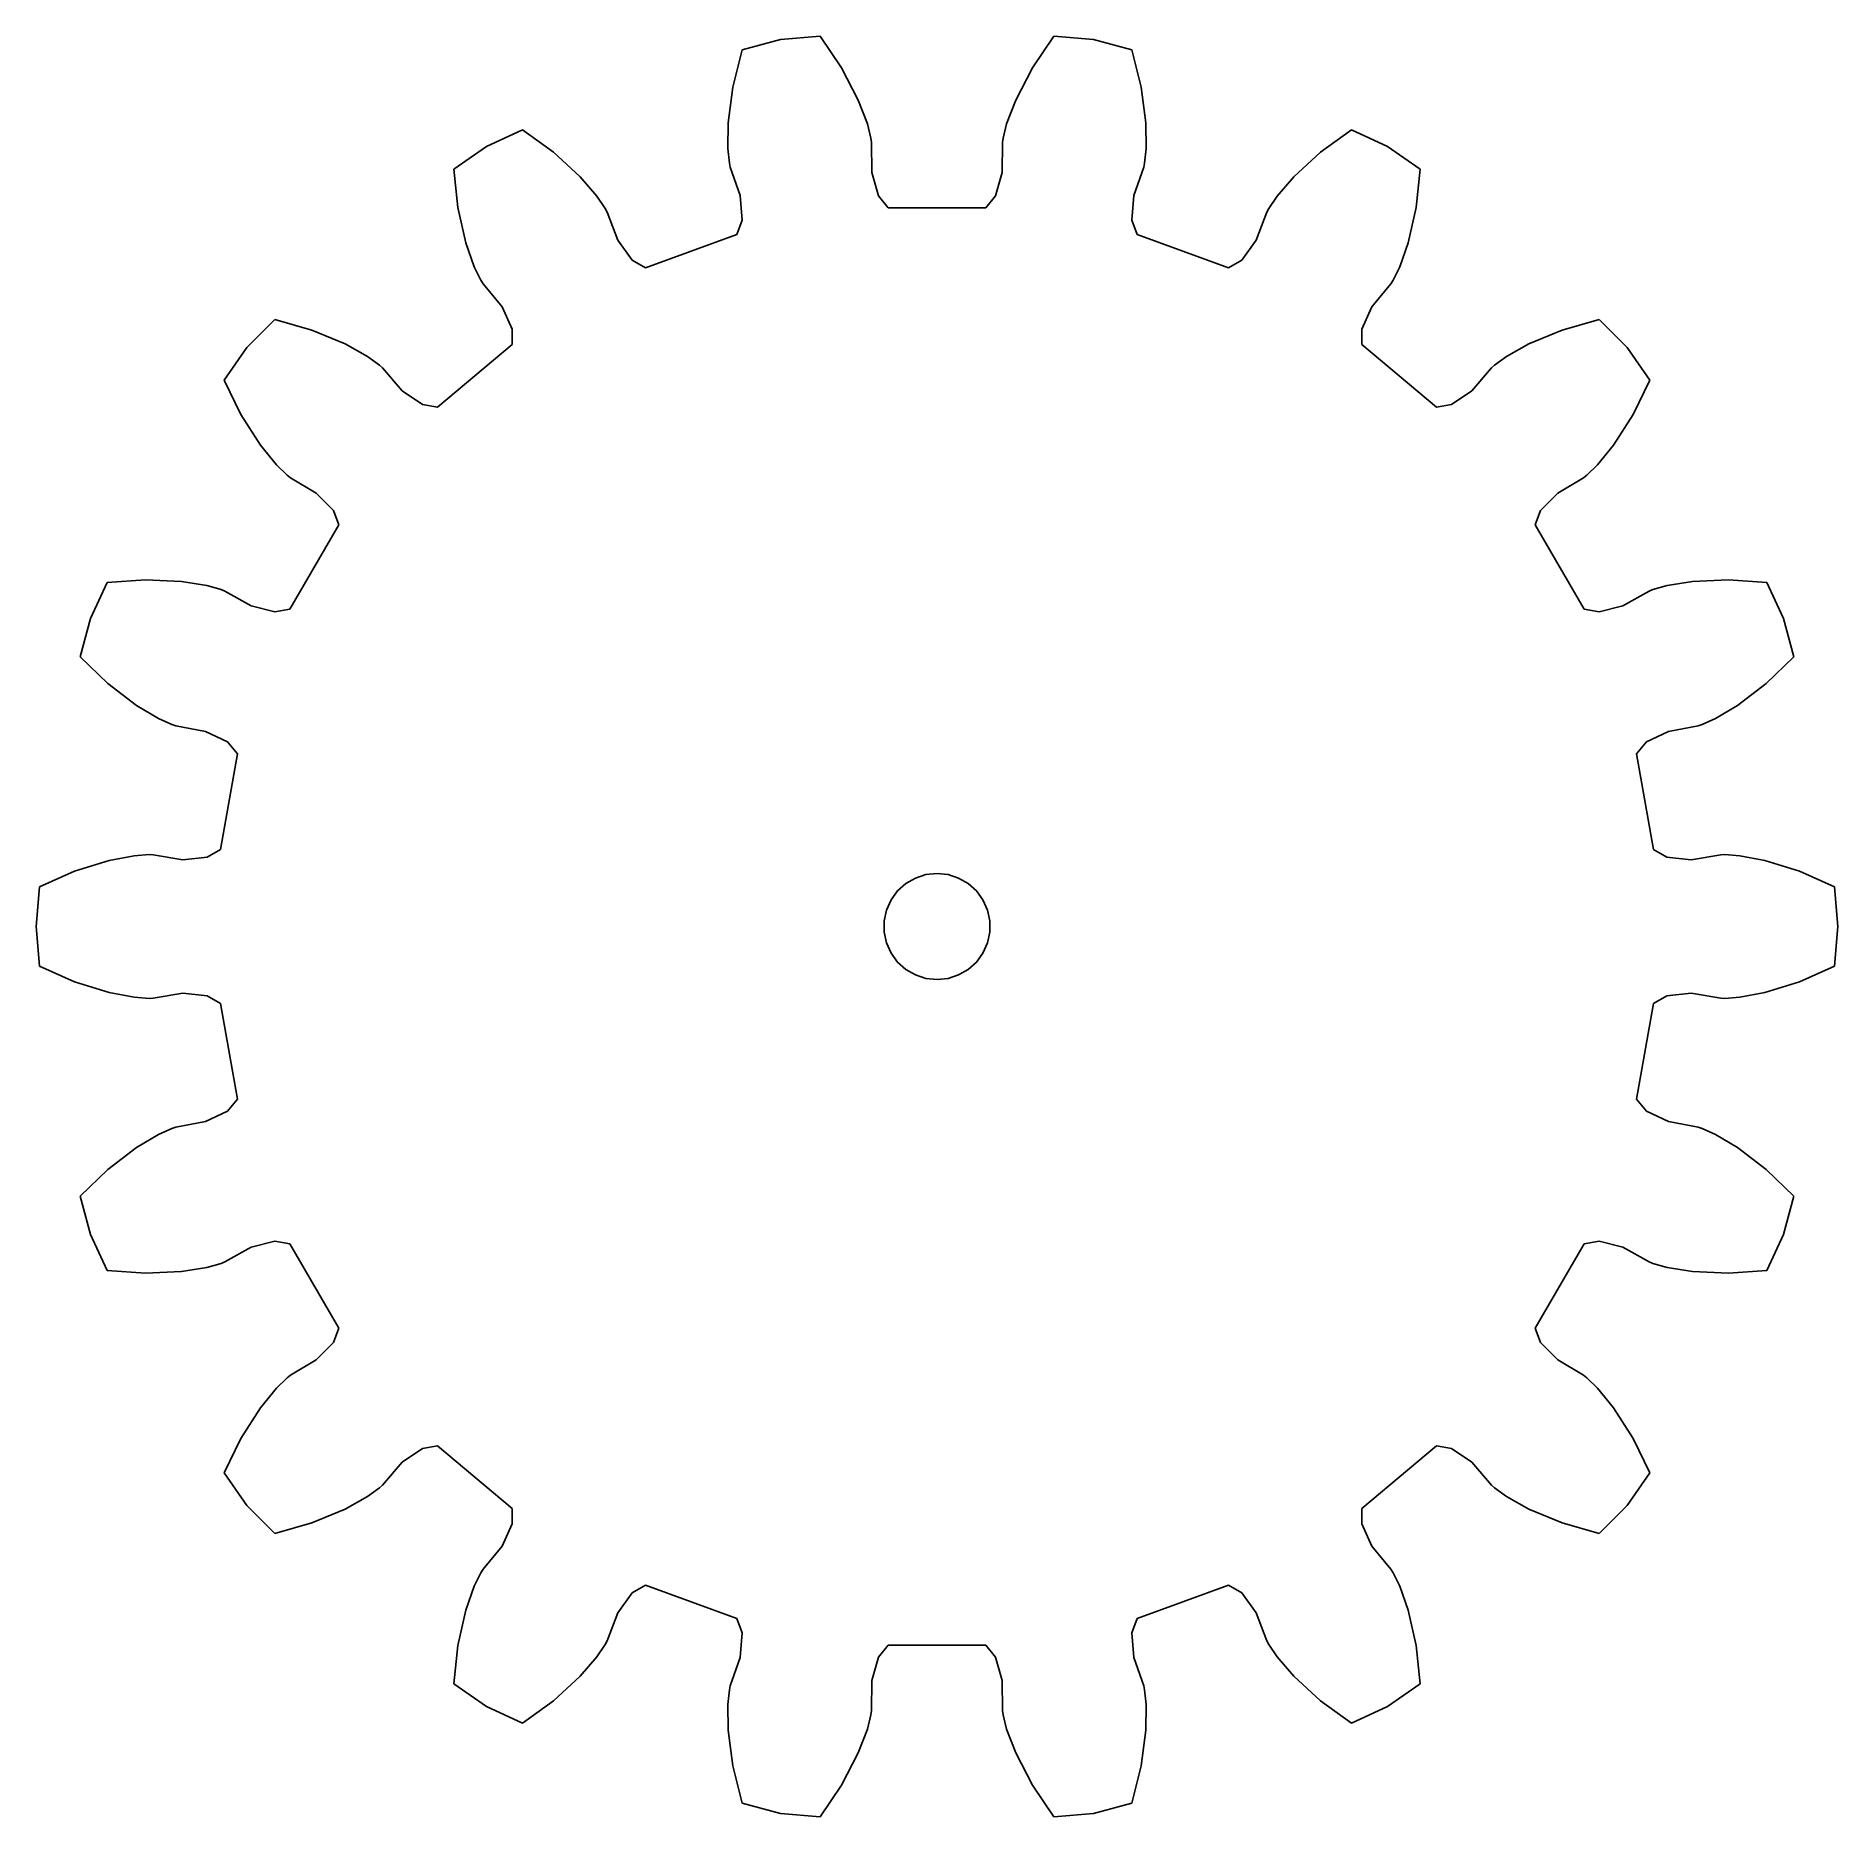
# Model space of a CAD drawing. Header units: metres. Extents: x -25.5 to 25.5, y -25.2 to 25.2.
import ezdxf

# ---------------------------------------------------------------- set-up
doc = ezdxf.new("R2010")
doc.units = ezdxf.units.M

msp = doc.modelspace()

# ---------------------------------------------------------------- linework, layer by layer
for p, q in [((-4.422, 25.078), (-5.506, 24.787)), ((-3.304, 25.176), (-4.422, 25.078)), ((-2.695, 24.275), (-3.304, 25.176)), ((3.304, 25.176), (2.695, 24.275)), ((4.422, 25.078), (3.304, 25.176)), ((5.506, 24.787), (4.422, 25.078)), ((-5.506, 24.787), (-5.77, 23.733)), ((5.77, 23.733), (5.506, 24.787)), ((-2.225, 23.367), (-2.695, 24.275)), ((2.695, 24.275), (2.225, 23.367)), ((-5.77, 23.733), (-5.902, 22.719)), ((5.902, 22.719), (5.77, 23.733)), ((-1.969, 22.693), (-2.225, 23.367)), ((2.225, 23.367), (1.969, 22.693)), ((-11.715, 22.528), (-12.732, 22.053)), ((-10.835, 21.889), (-11.715, 22.528)), ((-5.902, 22.719), (-5.911, 21.998)), ((-1.868, 22.286), (-1.969, 22.693)), ((1.969, 22.693), (1.868, 22.286)), ((5.911, 21.998), (5.902, 22.719)), ((11.715, 22.528), (10.835, 21.889)), ((12.732, 22.053), (11.715, 22.528)), ((-12.732, 22.053), (-13.652, 21.409)), ((-5.911, 21.998), (-5.867, 21.581)), ((-1.852, 22.169), (-1.868, 22.286)), ((-1.842, 21.321), (-1.852, 22.169)), ((1.852, 22.169), (1.842, 21.321)), ((1.868, 22.286), (1.852, 22.169)), ((5.867, 21.581), (5.911, 21.998)), ((13.652, 21.409), (12.732, 22.053)), ((-13.652, 21.409), (-13.539, 20.328)), ((-10.083, 21.197), (-10.835, 21.889)), ((-5.867, 21.581), (-5.842, 21.466)), ((-5.842, 21.466), (-5.562, 20.665)), ((5.562, 20.665), (5.842, 21.466)), ((5.842, 21.466), (5.867, 21.581)), ((10.835, 21.889), (10.083, 21.197)), ((13.539, 20.328), (13.652, 21.409)), ((-9.612, 20.651), (-10.083, 21.197)), ((-1.656, 20.654), (-1.842, 21.321)), ((1.842, 21.321), (1.656, 20.654)), ((10.083, 21.197), (9.612, 20.651)), ((-9.377, 20.304), (-9.612, 20.651)), ((-5.562, 20.665), (-5.508, 19.974)), ((-1.376, 20.322), (-1.656, 20.654)), ((1.656, 20.654), (1.376, 20.322)), ((5.508, 19.974), (5.562, 20.665)), ((9.612, 20.651), (9.377, 20.304)), ((-13.539, 20.328), (-13.316, 19.33)), ((-9.323, 20.199), (-9.377, 20.304)), ((-9.023, 19.406), (-9.323, 20.199)), ((-5.508, 19.974), (-5.658, 19.567)), ((1.376, 20.322), (-1.376, 20.322)), ((5.658, 19.567), (5.508, 19.974)), ((9.323, 20.199), (9.023, 19.406)), ((9.377, 20.304), (9.323, 20.199)), ((13.316, 19.33), (13.539, 20.328)), ((-8.62, 18.842), (-9.023, 19.406)), ((-5.658, 19.567), (-8.243, 18.626)), ((8.243, 18.626), (5.658, 19.567)), ((9.023, 19.406), (8.62, 18.842)), ((-13.316, 19.33), (-13.078, 18.65)), ((13.078, 18.65), (13.316, 19.33)), ((-13.078, 18.65), (-12.895, 18.273)), ((-8.243, 18.626), (-8.62, 18.842)), ((8.62, 18.842), (8.243, 18.626)), ((12.895, 18.273), (13.078, 18.65)), ((-12.895, 18.273), (-12.831, 18.173)), ((-12.831, 18.173), (-12.294, 17.517)), ((12.294, 17.517), (12.831, 18.173)), ((12.831, 18.173), (12.895, 18.273)), ((-12.294, 17.517), (-12.008, 16.886)), ((12.008, 16.886), (12.294, 17.517)), ((-18.713, 17.162), (-19.507, 16.368)), ((-17.668, 16.864), (-18.713, 17.162)), ((-16.724, 16.471), (-17.668, 16.864)), ((-12.008, 16.886), (-12.009, 16.452)), ((12.009, 16.452), (12.008, 16.886)), ((17.668, 16.864), (16.724, 16.471)), ((18.713, 17.162), (17.668, 16.864)), ((19.507, 16.368), (18.713, 17.162)), ((-19.507, 16.368), (-20.151, 15.449)), ((-16.096, 16.118), (-16.724, 16.471)), ((-12.009, 16.452), (-14.116, 14.683)), ((14.116, 14.683), (12.009, 16.452)), ((16.724, 16.471), (16.096, 16.118)), ((20.151, 15.449), (19.507, 16.368)), ((-15.756, 15.872), (-16.096, 16.118)), ((-15.669, 15.792), (-15.756, 15.872)), ((-15.116, 15.149), (-15.669, 15.792)), ((15.669, 15.792), (15.116, 15.149)), ((15.756, 15.872), (15.669, 15.792)), ((16.096, 16.118), (15.756, 15.872)), ((-20.151, 15.449), (-19.675, 14.471)), ((19.675, 14.471), (20.151, 15.449)), ((-14.544, 14.757), (-15.116, 15.149)), ((15.116, 15.149), (14.544, 14.757)), ((-19.675, 14.471), (-19.125, 13.61)), ((-14.116, 14.683), (-14.544, 14.757)), ((14.544, 14.757), (14.116, 14.683)), ((19.125, 13.61), (19.675, 14.471)), ((-19.125, 13.61), (-18.668, 13.052)), ((18.668, 13.052), (19.125, 13.61)), ((-18.668, 13.052), (-18.367, 12.761)), ((-18.367, 12.761), (-18.273, 12.689)), ((18.273, 12.689), (18.367, 12.761)), ((18.367, 12.761), (18.668, 13.052)), ((-18.273, 12.689), (-17.544, 12.256)), ((-17.544, 12.256), (-17.059, 11.761)), ((17.059, 11.761), (17.544, 12.256)), ((17.544, 12.256), (18.273, 12.689)), ((-17.059, 11.761), (-16.911, 11.352)), ((16.911, 11.352), (17.059, 11.761)), ((-16.911, 11.352), (-18.287, 8.97)), ((18.287, 8.97), (16.911, 11.352)), ((-23.455, 9.727), (-23.929, 8.709)), ((-22.37, 9.804), (-23.455, 9.727)), ((-21.349, 9.757), (-22.37, 9.804)), ((-20.638, 9.641), (-21.349, 9.757)), ((21.349, 9.757), (20.638, 9.641)), ((22.37, 9.804), (21.349, 9.757)), ((23.455, 9.727), (22.37, 9.804)), ((23.929, 8.709), (23.455, 9.727)), ((-20.234, 9.526), (-20.638, 9.641)), ((-20.125, 9.48), (-20.234, 9.526)), ((-19.386, 9.066), (-20.125, 9.48)), ((20.125, 9.48), (19.386, 9.066)), ((20.234, 9.526), (20.125, 9.48)), ((20.638, 9.641), (20.234, 9.526)), ((-23.929, 8.709), (-24.22, 7.625)), ((-18.715, 8.893), (-19.386, 9.066)), ((-18.287, 8.97), (-18.715, 8.893)), ((18.715, 8.893), (18.287, 8.97)), ((19.386, 9.066), (18.715, 8.893)), ((24.22, 7.625), (23.929, 8.709)), ((-24.22, 7.625), (-23.438, 6.869)), ((23.438, 6.869), (24.22, 7.625)), ((-23.438, 6.869), (-22.626, 6.248)), ((22.626, 6.248), (23.438, 6.869)), ((-22.626, 6.248), (-22.006, 5.88)), ((22.006, 5.88), (22.626, 6.248)), ((-22.006, 5.88), (-21.623, 5.709)), ((-21.623, 5.709), (-21.511, 5.674)), ((-21.511, 5.674), (-20.678, 5.516)), ((20.678, 5.516), (21.511, 5.674)), ((21.511, 5.674), (21.623, 5.709)), ((21.623, 5.709), (22.006, 5.88)), ((-20.678, 5.516), (-20.052, 5.217)), ((-20.052, 5.217), (-19.774, 4.884)), ((19.774, 4.884), (20.052, 5.217)), ((20.052, 5.217), (20.678, 5.516)), ((-19.774, 4.884), (-20.252, 2.174)), ((20.252, 2.174), (19.774, 4.884)), ((-20.252, 2.174), (-20.627, 1.956)), ((20.627, 1.956), (20.252, 2.174)), ((-24.374, 1.561), (-25.367, 1.118)), ((-23.399, 1.867), (-24.374, 1.561)), ((-22.69, 2.001), (-23.399, 1.867)), ((-22.272, 2.031), (-22.69, 2.001)), ((-22.154, 2.025), (-22.272, 2.031)), ((-21.317, 1.889), (-22.154, 2.025)), ((-20.627, 1.956), (-21.317, 1.889)), ((21.317, 1.889), (20.627, 1.956)), ((22.154, 2.025), (21.317, 1.889)), ((22.272, 2.031), (22.154, 2.025)), ((22.69, 2.001), (22.272, 2.031)), ((23.399, 1.867), (22.69, 2.001)), ((24.374, 1.561), (23.399, 1.867)), ((25.367, 1.118), (24.374, 1.561)), ((-25.367, 1.118), (-25.465, 0)), ((-1.115, 1.004), (-0.882, 1.214)), ((-0.882, 1.214), (-0.61, 1.37)), ((-0.61, 1.37), (-0.312, 1.467)), ((-0.312, 1.467), (0, 1.5)), ((0, 1.5), (0.312, 1.467)), ((0.312, 1.467), (0.61, 1.37)), ((0.61, 1.37), (0.882, 1.214)), ((0.882, 1.214), (1.115, 1.004)), ((25.465, 0), (25.367, 1.118)), ((-1.427, 0.464), (-1.299, 0.75)), ((-1.299, 0.75), (-1.115, 1.004)), ((1.115, 1.004), (1.299, 0.75)), ((1.299, 0.75), (1.427, 0.464)), ((-1.492, 0.157), (-1.427, 0.464)), ((-1.492, -0.157), (-1.492, 0.157)), ((1.427, 0.464), (1.492, 0.157)), ((1.492, 0.157), (1.492, -0.157)), ((-25.465, 0), (-25.367, -1.118)), ((-1.427, -0.464), (-1.492, -0.157)), ((-1.299, -0.75), (-1.427, -0.464)), ((1.427, -0.464), (1.299, -0.75)), ((1.492, -0.157), (1.427, -0.464)), ((25.367, -1.118), (25.465, 0)), ((-1.115, -1.004), (-1.299, -0.75)), ((-0.882, -1.214), (-1.115, -1.004)), ((1.115, -1.004), (0.882, -1.214)), ((1.299, -0.75), (1.115, -1.004)), ((-25.367, -1.118), (-24.374, -1.561)), ((-0.61, -1.37), (-0.882, -1.214)), ((-0.312, -1.467), (-0.61, -1.37)), ((0, -1.5), (-0.312, -1.467)), ((0.312, -1.467), (0, -1.5)), ((0.61, -1.37), (0.312, -1.467)), ((0.882, -1.214), (0.61, -1.37)), ((24.374, -1.561), (25.367, -1.118)), ((-24.374, -1.561), (-23.399, -1.867)), ((-23.399, -1.867), (-22.69, -2.001)), ((-22.69, -2.001), (-22.272, -2.031)), ((-22.272, -2.031), (-22.154, -2.025)), ((-22.154, -2.025), (-21.317, -1.889)), ((-21.317, -1.889), (-20.627, -1.956)), ((-20.627, -1.956), (-20.252, -2.174)), ((20.252, -2.174), (20.627, -1.956)), ((20.627, -1.956), (21.317, -1.889)), ((21.317, -1.889), (22.154, -2.025)), ((22.154, -2.025), (22.272, -2.031)), ((22.272, -2.031), (22.69, -2.001)), ((22.69, -2.001), (23.399, -1.867)), ((23.399, -1.867), (24.374, -1.561)), ((-20.252, -2.174), (-19.774, -4.884)), ((19.774, -4.884), (20.252, -2.174)), ((-19.774, -4.884), (-20.052, -5.217)), ((20.052, -5.217), (19.774, -4.884)), ((-20.678, -5.516), (-21.511, -5.674)), ((-20.052, -5.217), (-20.678, -5.516)), ((20.678, -5.516), (20.052, -5.217)), ((21.511, -5.674), (20.678, -5.516)), ((-22.006, -5.88), (-22.626, -6.248)), ((-21.623, -5.709), (-22.006, -5.88)), ((-21.511, -5.674), (-21.623, -5.709)), ((21.623, -5.709), (21.511, -5.674)), ((22.006, -5.88), (21.623, -5.709)), ((22.626, -6.248), (22.006, -5.88)), ((-22.626, -6.248), (-23.438, -6.869)), ((23.438, -6.869), (22.626, -6.248)), ((-23.438, -6.869), (-24.22, -7.625)), ((24.22, -7.625), (23.438, -6.869)), ((-24.22, -7.625), (-23.929, -8.709)), ((23.929, -8.709), (24.22, -7.625)), ((-23.929, -8.709), (-23.455, -9.727)), ((-20.125, -9.48), (-19.386, -9.066)), ((-19.386, -9.066), (-18.715, -8.893)), ((-18.715, -8.893), (-18.287, -8.97)), ((-18.287, -8.97), (-16.911, -11.352)), ((16.911, -11.352), (18.287, -8.97)), ((18.287, -8.97), (18.715, -8.893)), ((18.715, -8.893), (19.386, -9.066)), ((19.386, -9.066), (20.125, -9.48)), ((23.455, -9.727), (23.929, -8.709)), ((-21.349, -9.757), (-20.638, -9.641)), ((-20.638, -9.641), (-20.234, -9.526)), ((-20.234, -9.526), (-20.125, -9.48)), ((20.125, -9.48), (20.234, -9.526)), ((20.234, -9.526), (20.638, -9.641)), ((20.638, -9.641), (21.349, -9.757)), ((-23.455, -9.727), (-22.37, -9.804)), ((-22.37, -9.804), (-21.349, -9.757)), ((21.349, -9.757), (22.37, -9.804)), ((22.37, -9.804), (23.455, -9.727)), ((-16.911, -11.352), (-17.059, -11.761)), ((17.059, -11.761), (16.911, -11.352)), ((-17.059, -11.761), (-17.544, -12.256)), ((17.544, -12.256), (17.059, -11.761)), ((-18.273, -12.689), (-18.367, -12.761)), ((-17.544, -12.256), (-18.273, -12.689)), ((18.273, -12.689), (17.544, -12.256)), ((18.367, -12.761), (18.273, -12.689)), ((-18.668, -13.052), (-19.125, -13.61)), ((-18.367, -12.761), (-18.668, -13.052)), ((18.668, -13.052), (18.367, -12.761)), ((19.125, -13.61), (18.668, -13.052)), ((-19.125, -13.61), (-19.675, -14.471)), ((19.675, -14.471), (19.125, -13.61)), ((-19.675, -14.471), (-20.151, -15.449)), ((-15.116, -15.149), (-14.544, -14.757)), ((-14.544, -14.757), (-14.116, -14.683)), ((-14.116, -14.683), (-12.009, -16.452)), ((12.009, -16.452), (14.116, -14.683)), ((14.116, -14.683), (14.544, -14.757)), ((14.544, -14.757), (15.116, -15.149)), ((20.151, -15.449), (19.675, -14.471)), ((-15.669, -15.792), (-15.116, -15.149)), ((15.116, -15.149), (15.669, -15.792)), ((-20.151, -15.449), (-19.507, -16.368)), ((19.507, -16.368), (20.151, -15.449)), ((-16.724, -16.471), (-16.096, -16.118)), ((-16.096, -16.118), (-15.756, -15.872)), ((-15.756, -15.872), (-15.669, -15.792)), ((15.669, -15.792), (15.756, -15.872)), ((15.756, -15.872), (16.096, -16.118)), ((16.096, -16.118), (16.724, -16.471)), ((-19.507, -16.368), (-18.713, -17.162)), ((-17.668, -16.864), (-16.724, -16.471)), ((-12.009, -16.452), (-12.008, -16.886)), ((12.008, -16.886), (12.009, -16.452)), ((16.724, -16.471), (17.668, -16.864)), ((18.713, -17.162), (19.507, -16.368)), ((-18.713, -17.162), (-17.668, -16.864)), ((-12.008, -16.886), (-12.294, -17.517)), ((12.294, -17.517), (12.008, -16.886)), ((17.668, -16.864), (18.713, -17.162)), ((-12.294, -17.517), (-12.831, -18.173)), ((12.831, -18.173), (12.294, -17.517)), ((-12.895, -18.273), (-13.078, -18.65)), ((-12.831, -18.173), (-12.895, -18.273)), ((12.895, -18.273), (12.831, -18.173)), ((13.078, -18.65), (12.895, -18.273)), ((-13.078, -18.65), (-13.316, -19.33)), ((-9.023, -19.406), (-8.62, -18.842)), ((-8.62, -18.842), (-8.243, -18.626)), ((-8.243, -18.626), (-5.658, -19.567)), ((5.658, -19.567), (8.243, -18.626)), ((8.243, -18.626), (8.62, -18.842)), ((8.62, -18.842), (9.023, -19.406)), ((13.316, -19.33), (13.078, -18.65)), ((-13.316, -19.33), (-13.539, -20.328)), ((13.539, -20.328), (13.316, -19.33)), ((-9.323, -20.199), (-9.023, -19.406)), ((-5.658, -19.567), (-5.508, -19.974)), ((5.508, -19.974), (5.658, -19.567)), ((9.023, -19.406), (9.323, -20.199)), ((-13.539, -20.328), (-13.652, -21.409)), ((-9.612, -20.651), (-9.377, -20.304)), ((-9.377, -20.304), (-9.323, -20.199)), ((-5.508, -19.974), (-5.562, -20.665)), ((-1.656, -20.654), (-1.376, -20.322)), ((-1.376, -20.322), (1.376, -20.322)), ((1.376, -20.322), (1.656, -20.654)), ((5.562, -20.665), (5.508, -19.974)), ((9.323, -20.199), (9.377, -20.304)), ((9.377, -20.304), (9.612, -20.651)), ((13.652, -21.409), (13.539, -20.328)), ((-10.083, -21.197), (-9.612, -20.651)), ((-5.562, -20.665), (-5.842, -21.466)), ((-1.842, -21.321), (-1.656, -20.654)), ((1.656, -20.654), (1.842, -21.321)), ((5.842, -21.466), (5.562, -20.665)), ((9.612, -20.651), (10.083, -21.197)), ((-10.835, -21.889), (-10.083, -21.197)), ((-1.852, -22.169), (-1.842, -21.321)), ((1.842, -21.321), (1.852, -22.169)), ((10.083, -21.197), (10.835, -21.889)), ((-13.652, -21.409), (-12.732, -22.053)), ((-11.715, -22.528), (-10.835, -21.889)), ((-5.867, -21.581), (-5.911, -21.998)), ((-5.842, -21.466), (-5.867, -21.581)), ((5.867, -21.581), (5.842, -21.466)), ((5.911, -21.998), (5.867, -21.581)), ((10.835, -21.889), (11.715, -22.528)), ((12.732, -22.053), (13.652, -21.409)), ((-12.732, -22.053), (-11.715, -22.528)), ((-5.911, -21.998), (-5.902, -22.719)), ((-1.969, -22.693), (-1.868, -22.286)), ((-1.868, -22.286), (-1.852, -22.169)), ((1.852, -22.169), (1.868, -22.286)), ((1.868, -22.286), (1.969, -22.693)), ((5.902, -22.719), (5.911, -21.998)), ((11.715, -22.528), (12.732, -22.053)), ((-5.902, -22.719), (-5.77, -23.733)), ((-2.225, -23.367), (-1.969, -22.693)), ((1.969, -22.693), (2.225, -23.367)), ((5.77, -23.733), (5.902, -22.719)), ((-2.695, -24.275), (-2.225, -23.367)), ((2.225, -23.367), (2.695, -24.275)), ((-5.77, -23.733), (-5.506, -24.787)), ((5.506, -24.787), (5.77, -23.733)), ((-3.304, -25.176), (-2.695, -24.275)), ((2.695, -24.275), (3.304, -25.176)), ((-5.506, -24.787), (-4.422, -25.078)), ((4.422, -25.078), (5.506, -24.787)), ((-4.422, -25.078), (-3.304, -25.176)), ((3.304, -25.176), (4.422, -25.078))]:
    msp.add_line(p, q)

doc.saveas('drawing.dxf')
